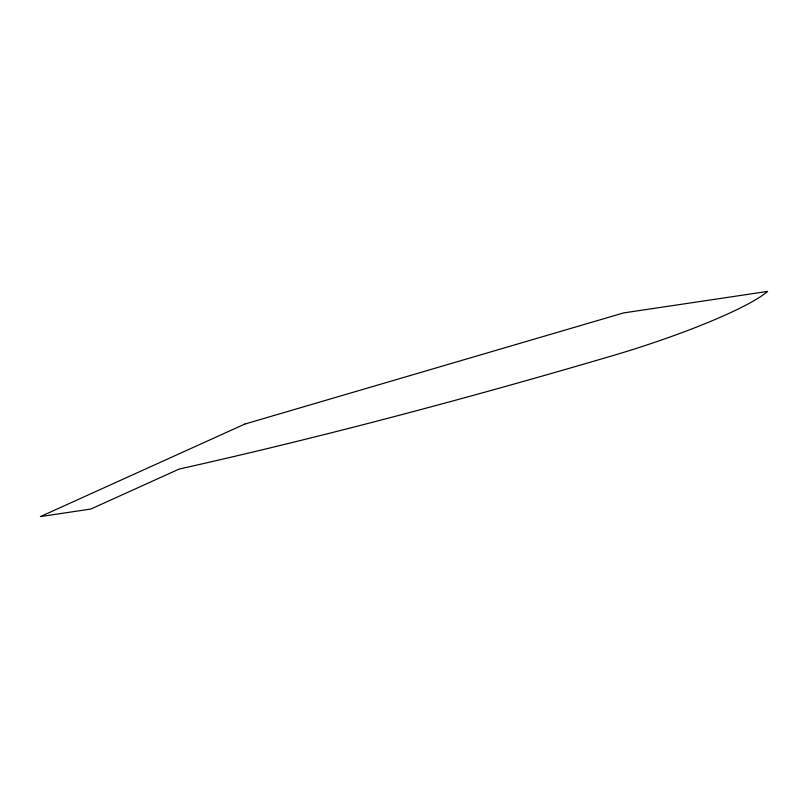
<?xml version="1.0" encoding="UTF-8"?>
<svg xmlns="http://www.w3.org/2000/svg" width="808" height="808" viewBox="0 0 808 808"><rect width="100%" height="100%" fill="white"/><g stroke="black" fill="none" stroke-linecap="round" stroke-linejoin="round"><path stroke-width="1.21" d="M244.864 424.059L40.4 516.585L90.779 509.06L179.204 469.044A1161.621 159.661 -17.7 0 0 608.131 356.995A150.187 20.644 -17.7 0 0 767.6 291.415L623.564 312.928L244.864 424.059"/></g></svg>
